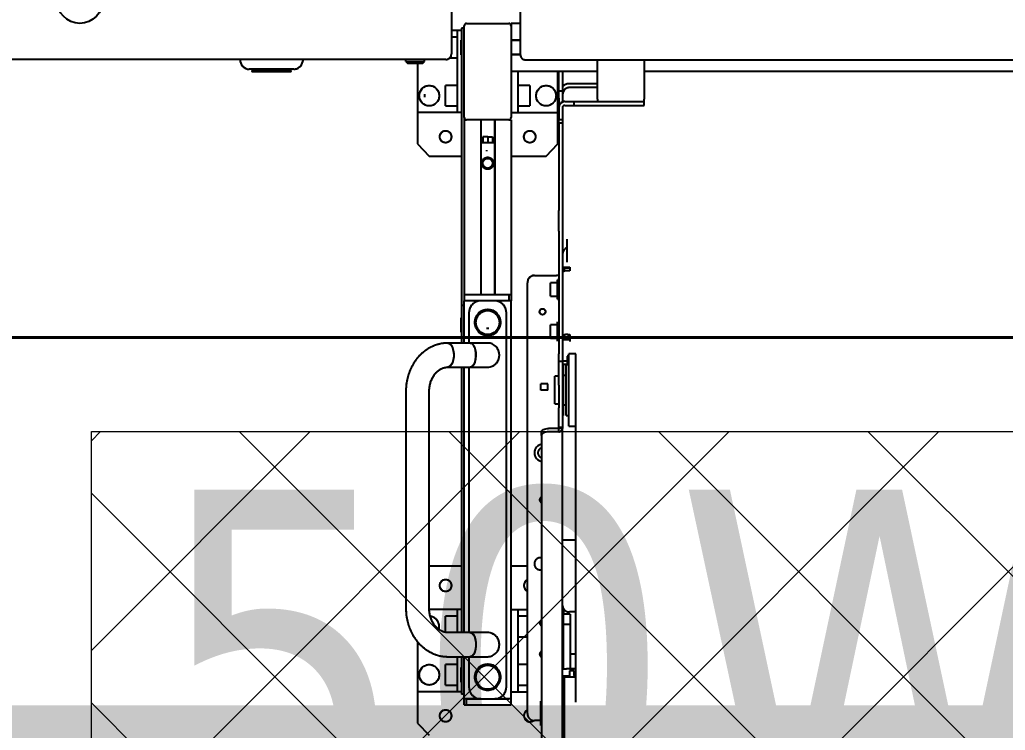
# Model space of a CAD drawing. Header units: centimetres. Extents: x 405564 to 502064, y 46284 to 60634.
# Drawn here: x 454780.68 to 454822.91, y 52985.71 to 53016.14 of the extents above; entities that cross this region are included whole.
import ezdxf
from ezdxf import colors
from ezdxf.entities.mleader import LeaderData, LeaderLine
from ezdxf.math import Vec2, Vec3
from ezdxf.xclip import XClip

# ---------------------------------------------------------------- set-up
doc = ezdxf.new("R2010")
doc.units = ezdxf.units.CM
doc.header["$XCLIPFRAME"] = 0
doc.linetypes.add('SLD-2点鎖線', pattern=[12.7, 6.35, -1.27, 1.27, -1.27, 1.27, -1.27])
doc.linetypes.add('SLD-実線', pattern=[0])
for name, color, linetype in [('---___EB_draft03_cihazlar', 8, 'Continuous'), ('0-KRCN-ASMATAVAN-130426', 8, 'Continuous'), ('AS_DUV', 8, 'Continuous'), ('AS_PYZ_BINA', 8, 'Continuous')]:
    doc.layers.add(name, color=color, linetype=linetype)
for name, color, linetype, lineweight in [('0-KRCN-AYDINLATMA-130426', 8, 'Continuous', 9), ('0-KRCN-MİMARİ-220526', 8, 'Continuous', 9), ('OL_Ic', 8, 'Continuous', 9)]:
    doc.layers.add(name, color=color, linetype=linetype, lineweight=lineweight)
doc.styles.add('Normal_ITL', font='swissi.ttf')
doc.styles.add('TAHOMA', font='tahoma.ttf')

# ---------------------------------------------------------------- blocks, each defined once
blk = doc.blocks.new('50W 60x60 cm  SIVA ALTI LED ARMATÜR')
at = {"layer": '0-KRCN-AYDINLATMA-130426'}
h = blk.add_hatch(dxfattribs=at)
h.set_pattern_fill('ANSI37', color=256, scale=0.2)
h.paths.add_polyline_path([(-2.6, 2.5943), (2.6, 2.5943), (2.6, -2.6057), (-2.6, -2.6057)])
for points in [[(-3, 2.9943), (3, 2.9943), (3, -3.007), (-3, -3.007)], [(-2.6, 2.5943), (2.6, 2.5943), (2.6, -2.6057), (-2.6, -2.6057)]]:
    blk.add_lwpolyline(points, close=True, dxfattribs=at)
at = {"layer": '0-KRCN-AYDINLATMA-130426', "insert": (-2.35, 2.3443), "char_height": 1.5, "attachment_point": 1, "style": 'TAHOMA'}
blk.add_mtext_dynamic_manual_height_columns('{\\fTahoma|b0|i0|c162|p34;50W}', width=1.5, gutter_width=1.25, heights=[0], dxfattribs=at)
blk = doc.blocks.new('G$C27E741DA')
at = {"layer": '0-KRCN-AYDINLATMA-130426', "xscale": 10, "yscale": 10, "zscale": 10}
blk.add_blockref('50W 60x60 cm  SIVA ALTI LED ARMATÜR', (16745.68, 5838.546), dxfattribs=at)
blk = doc.blocks.new('SMD Dizgi Makinesi')
at = {"layer": '---___EB_draft03_cihazlar', "linetype": 'SLD-2点鎖線'}
for p, q in [((275641.924, -39843.071), (275641.924, -39751.137)), ((275642.434, -39770.655), (275642.434, -39837.963)), ((275641.924, -39837.963), (275643.612, -39837.963)), ((275643.715, -39837.963), (275643.612, -39837.963)), ((275643.715, -39840.968), (275643.715, -39837.963)), ((275643.88, -39837.963), (275643.715, -39837.963)), ((275643.88, -39840.968), (275643.88, -39837.963)), ((275643.612, -39839.966), (275641.924, -39839.966)), ((275642.434, -39839.966), (275642.434, -39843.671)), ((275642.95, -39839.966), (275642.95, -39841.168)), ((275643.116, -39839.966), (275643.116, -39841.168)), ((275643.612, -39839.966), (275643.715, -39839.966)), ((275643.88, -39840.968), (275643.715, -39840.968)), ((275643.715, -39841.368), (275643.715, -39840.968)), ((275643.88, -39841.368), (275643.88, -39840.968)), ((275649.837, -39841.268), (275649.616, -39841.268)), ((275650.479, -39841.268), (275649.837, -39841.268)), ((275650.598, -39841.268), (275650.479, -39841.268)), ((275650.808, -39841.468), (275650.808, -39841.148)), ((275650.808, -39841.148), (275650.97, -39841.148)), ((275650.842, -39841.468), (275650.842, -39841.148)), ((275650.97, -39841.148), (275650.97, -39841.234)), ((275653.698, -39841.234), (275653.698, -39841.148)), ((275653.698, -39841.148), (275653.753, -39841.148)), ((275653.698, -39841.234), (275653.733, -39841.234)), ((275653.733, -39841.234), (275653.733, -39841.148)), ((275653.753, -39841.148), (275653.993, -39841.148)), ((275653.8, -39841.383), (275653.8, -39841.148)), ((275653.923, -39841.148), (275653.923, -39841.468)), ((275654.523, -39840.897), (275654.523, -39841.198)), ((275657.623, -39840.897), (275654.523, -39840.897)), ((275657.623, -39841.198), (275654.523, -39841.198)), ((275654.617, -39841.198), (275654.617, -39841.268)), ((275654.617, -39841.268), (275654.988, -39841.268)), ((275654.814, -39841.468), (275654.814, -39841.268)), ((275654.979, -39841.268), (275654.979, -39841.468)), ((275654.988, -39841.198), (275654.988, -39841.308)), ((275657.158, -39841.308), (275657.158, -39841.198)), ((275657.623, -39841.198), (275657.623, -39840.897)), ((275659.546, -39840.897), (275657.623, -39840.897)), ((275660.042, -39840.897), (275659.546, -39840.897)), ((275660.644, -39840.897), (275660.042, -39840.897)), ((275661.079, -39840.897), (275660.644, -39840.897)), ((275667.323, -39840.897), (275661.079, -39840.897)), ((275662.493, -39840.897), (275662.493, -39841.468)), ((275665.575, -39840.897), (275665.575, -39841.168)), ((275665.662, -39841.138), (275667.387, -39841.138)), ((275665.662, -39841.138), (275665.662, -39841.428)), ((275666.096, -39841.468), (275666.096, -39841.138)), ((275667.759, -39840.897), (275667.323, -39840.897)), ((275667.387, -39840.897), (275667.387, -39841.138)), ((275667.387, -39841.138), (275668.007, -39841.138)), ((275668.05, -39840.897), (275667.759, -39840.897)), ((275668.007, -39840.897), (275668.007, -39841.138)), ((275668.007, -39841.138), (275668.007, -39841.288)), ((275668.485, -39840.897), (275668.05, -39840.897)), ((275668.296, -39840.968), (275668.09, -39840.968)), ((275668.09, -39840.968), (275668.09, -39841.168)), ((275668.09, -39841.168), (275668.317, -39841.168)), ((275668.296, -39840.897), (275668.296, -39840.968)), ((275668.296, -39840.968), (275668.369, -39840.968)), ((275668.317, -39841.468), (275668.317, -39841.168)), ((275668.369, -39840.897), (275668.369, -39841.383)), ((275669.331, -39840.897), (275668.485, -39840.897)), ((275669.428, -39840.897), (275669.331, -39840.897)), ((275669.435, -39840.897), (275669.428, -39840.897)), ((275642.434, -39841.468), (275643.26, -39841.468)), ((275643.26, -39841.628), (275642.434, -39841.628)), ((275644.19, -39841.669), (275642.434, -39841.669)), ((275643.26, -39841.468), (275643.57, -39841.468)), ((275643.26, -39841.628), (275643.26, -39841.468)), ((275643.57, -39841.628), (275643.26, -39841.628)), ((275643.57, -39841.468), (275643.736, -39841.468)), ((275643.57, -39841.628), (275643.984, -39841.628)), ((275643.984, -39841.468), (275644.5, -39841.468)), ((275643.984, -39841.628), (275644.5, -39841.628)), ((275645.533, -39841.669), (275644.19, -39841.669)), ((275644.19, -39843.371), (275644.19, -39841.669)), ((275644.5, -39841.468), (275644.639, -39841.468)), ((275644.5, -39841.468), (275644.5, -39841.628)), ((275644.639, -39841.628), (275644.5, -39841.628)), ((275644.639, -39841.468), (275648.378, -39841.468)), ((275644.639, -39841.468), (275644.639, -39841.628)), ((275644.639, -39841.628), (275648.378, -39841.628)), ((275646.05, -39842.169), (275645.533, -39841.669)), ((275648.378, -39841.468), (275649.273, -39841.468)), ((275649.273, -39841.628), (275648.378, -39841.628)), ((275649.273, -39841.468), (275654.523, -39841.468)), ((275649.273, -39841.628), (275654.523, -39841.628)), ((275650.981, -39841.383), (275650.842, -39841.383)), ((275651.165, -39841.628), (275651.165, -39841.729)), ((275651.347, -39841.628), (275651.347, -39841.679)), ((275652.174, -39841.679), (275651.347, -39841.679)), ((275651.477, -39841.679), (275651.477, -39841.979)), ((275652.045, -39841.979), (275652.045, -39841.679)), ((275652.174, -39841.679), (275652.174, -39841.628)), ((275653.974, -39841.679), (275653.147, -39841.679)), ((275653.276, -39841.679), (275653.276, -39841.979)), ((275653.79, -39841.383), (275653.71, -39841.383)), ((275653.8, -39841.383), (275653.79, -39841.383)), ((275653.845, -39841.979), (275653.845, -39841.679)), ((275654.523, -39841.468), (275654.833, -39841.468)), ((275654.833, -39841.628), (275654.523, -39841.628)), ((275654.833, -39841.468), (275655.866, -39841.468)), ((275654.833, -39841.628), (275654.833, -39841.468)), ((275655.866, -39841.628), (275654.833, -39841.628)), ((275657.158, -39841.308), (275654.988, -39841.308)), ((275657.158, -39841.418), (275654.988, -39841.418)), ((275655.448, -39841.308), (275655.448, -39841.418)), ((275655.479, -39841.628), (275655.479, -39841.789)), ((275655.866, -39841.468), (275656.829, -39841.468)), ((275655.866, -39841.628), (275656.829, -39841.628)), ((275656.667, -39841.789), (275656.667, -39841.628)), ((275656.698, -39841.418), (275656.698, -39841.308)), ((275656.829, -39841.468), (275657.678, -39841.468)), ((275657.678, -39841.628), (275656.829, -39841.628)), ((275657.678, -39841.468), (275657.714, -39841.468)), ((275657.678, -39841.468), (275657.678, -39841.628)), ((275657.678, -39841.628), (275657.714, -39841.628)), ((275671.035, -39841.468), (275657.714, -39841.468)), ((275657.714, -39841.468), (275657.714, -39841.628)), ((275657.856, -39841.628), (275657.714, -39841.628)), ((275657.714, -39841.628), (275657.714, -39842.069)), ((275657.856, -39841.628), (275657.856, -39842.069)), ((275665.435, -39841.428), (275665.662, -39841.428)), ((275668.007, -39841.428), (275665.662, -39841.428)), ((275666.027, -39841.468), (275666.027, -39841.428)), ((275668.007, -39841.428), (275668.007, -39841.288)), ((275671.469, -39841.383), (275668.369, -39841.383)), ((275669.66, -39841.383), (275669.66, -39841.468)), ((275670.177, -39841.468), (275670.177, -39841.383)), ((275651.165, -39842.67), (275651.165, -39841.729)), ((275652.045, -39841.979), (275651.477, -39841.979)), ((275653.845, -39841.979), (275653.276, -39841.979)), ((275656.667, -39841.789), (275655.479, -39841.789)), ((275655.81, -39842.089), (275655.81, -39842.39)), ((275656.073, -39842.089), (275655.81, -39842.089)), ((275656.073, -39842.089), (275656.073, -39842.39)), ((275657.717, -39842.128), (275657.714, -39842.069)), ((275657.856, -39842.069), (275657.859, -39842.128)), ((275646.05, -39843.671), (275646.05, -39842.169)), ((275656.073, -39842.39), (275655.81, -39842.39)), ((275657.726, -39842.184), (275657.717, -39842.128)), ((275657.741, -39842.236), (275657.726, -39842.184)), ((275657.76, -39842.282), (275657.741, -39842.236)), ((275657.784, -39842.319), (275657.76, -39842.282)), ((275657.811, -39842.347), (275657.784, -39842.319)), ((275657.841, -39842.364), (275657.811, -39842.347)), ((275657.871, -39842.37), (275657.841, -39842.364)), ((275657.859, -39842.128), (275657.868, -39842.184)), ((275657.868, -39842.184), (275657.883, -39842.236)), ((275658.014, -39842.37), (275657.871, -39842.37)), ((275657.883, -39842.236), (275657.903, -39842.282)), ((275657.903, -39842.282), (275657.926, -39842.319)), ((275657.926, -39842.319), (275657.954, -39842.347)), ((275657.954, -39842.347), (275657.983, -39842.364)), ((275657.983, -39842.364), (275658.014, -39842.37)), ((275658.014, -39842.37), (275671.02, -39842.37)), ((275663.254, -39842.37), (275663.254, -39842.42)), ((275663.771, -39842.42), (275663.771, -39842.37)), ((275669.402, -39842.37), (275669.402, -39842.39)), ((275670.435, -39842.39), (275669.402, -39842.39)), ((275670.229, -39842.39), (275670.229, -39842.67)), ((275670.435, -39842.39), (275670.435, -39842.37)), ((275643.028, -39842.87), (275643.028, -39843.371)), ((275643.028, -39842.87), (275643.635, -39842.87)), ((275643.635, -39842.87), (275643.906, -39842.87)), ((275643.906, -39843.371), (275643.906, -39842.87)), ((275669.919, -39842.97), (275651.475, -39842.97)), ((275663.616, -39842.97), (275663.616, -39843.671)), ((275665.476, -39843.371), (275665.476, -39842.97)), ((275665.76, -39842.97), (275665.76, -39843.371)), ((275666.638, -39843.371), (275666.638, -39842.97)), ((275667.826, -39842.97), (275667.826, -39843.371)), ((275668.705, -39843.371), (275668.705, -39842.97)), ((275668.989, -39843.371), (275668.989, -39842.97)), ((275641.717, -39843.271), (275633.702, -39843.271)), ((275640.367, -39843.271), (275640.367, -39843.671)), ((275641.09, -39843.271), (275641.09, -39843.671)), ((275641.097, -39843.271), (275641.097, -39843.671)), ((275641.704, -39843.271), (275641.704, -39843.671)), ((275641.71, -39843.271), (275641.71, -39843.671)), ((275644.19, -39843.371), (275642.434, -39843.371)), ((275644.19, -39843.671), (275644.19, -39843.371)), ((275665.476, -39843.671), (275665.476, -39843.371)), ((275668.989, -39843.371), (275665.476, -39843.371)), ((275668.989, -39843.671), (275668.989, -39843.371)), ((275640.367, -39843.671), (275640.47, -39843.671)), ((275640.367, -39845.574), (275640.367, -39843.772)), ((275640.47, -39843.671), (275644.397, -39843.671)), ((275644.5, -39843.671), (275651.991, -39843.671)), ((275644.5, -39843.772), (275644.5, -39843.671)), ((275644.5, -39843.772), (275644.5, -39845.574)), ((275651.991, -39843.671), (275651.991, -39843.772)), ((275651.991, -39843.671), (275652.25, -39843.671)), ((275651.991, -39843.772), (275651.991, -39845.574)), ((275651.991, -39843.772), (275652.25, -39843.772)), ((275669.299, -39843.671), (275652.25, -39843.671)), ((275652.25, -39843.671), (275652.25, -39843.772)), ((275652.25, -39843.772), (275652.25, -39844.372)), ((275652.25, -39843.772), (275652.25, -39844.372)), ((275669.299, -39843.671), (275669.299, -39843.772)), ((275669.557, -39843.671), (275669.299, -39843.671)), ((275669.299, -39843.772), (275669.299, -39844.372)), ((275669.299, -39844.372), (275669.299, -39843.772)), ((275669.557, -39843.772), (275669.557, -39843.671)), ((275669.557, -39845.574), (275669.557, -39843.772)), ((275668.782, -39843.872), (275652.766, -39843.872)), ((275644.5, -39844.372), (275651.991, -39844.372)), ((275644.5, -39844.379), (275651.991, -39844.379)), ((275645.223, -39844.468), (275645.482, -39844.468)), ((275645.223, -39844.673), (275645.223, -39844.468)), ((275645.482, -39844.372), (275645.482, -39844.973)), ((275646.149, -39844.722), (275646.149, -39844.624)), ((275646.298, -39844.471), (275646.211, -39844.52)), ((275652.25, -39844.372), (275652.25, -39844.973)), ((275653.433, -39844.62), (275653.433, -39844.724)), ((275669.299, -39844.973), (275669.299, -39844.372)), ((275644.5, -39844.967), (275651.991, -39844.967)), ((275644.5, -39844.973), (275651.991, -39844.973)), ((275645.223, -39844.673), (275645.482, -39844.673)), ((275645.223, -39844.673), (275645.223, -39844.877)), ((275645.223, -39844.877), (275645.482, -39844.877)), ((275645.802, -39844.723), (275645.843, -39844.723)), ((275652.25, -39844.973), (275652.25, -39845.574)), ((275652.25, -39844.973), (275652.25, -39845.574)), ((275654.058, -39844.673), (275654.058, -39845.424)), ((275655.091, -39845.424), (275655.091, -39844.673)), ((275666.457, -39844.673), (275666.457, -39845.424)), ((275667.491, -39845.424), (275667.491, -39844.673)), ((275669.299, -39844.973), (275669.299, -39845.574)), ((275669.299, -39845.574), (275669.299, -39844.973)), ((275652.766, -39845.474), (275654.058, -39845.474)), ((275654.058, -39845.424), (275654.077, -39845.356)), ((275654.059, -39845.407), (275654.058, -39845.424)), ((275654.058, -39845.424), (275654.058, -39846.371)), ((275654.058, -39845.429), (275654.058, -39845.424)), ((275654.088, -39845.34), (275654.059, -39845.407)), ((275654.077, -39845.356), (275654.133, -39845.294)), ((275654.153, -39845.28), (275654.088, -39845.34)), ((275654.133, -39845.294), (275654.222, -39845.241)), ((275654.249, -39845.23), (275654.153, -39845.28)), ((275654.222, -39845.241), (275654.337, -39845.202)), ((275654.369, -39845.194), (275654.249, -39845.23)), ((275654.337, -39845.202), (275654.469, -39845.179)), ((275654.504, -39845.176), (275654.369, -39845.194)), ((275654.469, -39845.179), (275654.61, -39845.174)), ((275654.645, -39845.176), (275654.504, -39845.176)), ((275654.61, -39845.174), (275654.748, -39845.188)), ((275654.78, -39845.194), (275654.645, -39845.176)), ((275654.748, -39845.188), (275654.873, -39845.219)), ((275654.901, -39845.23), (275654.78, -39845.194)), ((275654.873, -39845.219), (275654.975, -39845.266)), ((275654.997, -39845.28), (275654.901, -39845.23)), ((275654.975, -39845.266), (275655.048, -39845.324)), ((275655.061, -39845.34), (275654.997, -39845.28)), ((275655.048, -39845.324), (275655.086, -39845.39)), ((275655.09, -39845.407), (275655.061, -39845.34)), ((275655.086, -39845.39), (275655.091, -39845.429)), ((275655.091, -39845.424), (275655.09, -39845.407)), ((275655.091, -39846.376), (275655.091, -39845.424)), ((275655.091, -39845.474), (275666.457, -39845.474)), ((275666.457, -39845.424), (275666.476, -39845.356)), ((275666.457, -39845.424), (275666.459, -39845.407)), ((275666.457, -39845.424), (275666.457, -39846.376)), ((275666.457, -39845.429), (275666.457, -39845.424)), ((275666.459, -39845.407), (275666.487, -39845.34)), ((275666.476, -39845.356), (275666.532, -39845.294)), ((275666.487, -39845.34), (275666.552, -39845.28)), ((275666.532, -39845.294), (275666.621, -39845.241)), ((275666.552, -39845.28), (275666.648, -39845.23)), ((275666.621, -39845.241), (275666.736, -39845.202)), ((275666.648, -39845.23), (275666.768, -39845.194)), ((275666.736, -39845.202), (275666.869, -39845.179)), ((275666.768, -39845.194), (275666.904, -39845.176)), ((275666.869, -39845.179), (275667.009, -39845.174)), ((275666.904, -39845.176), (275667.044, -39845.176)), ((275667.009, -39845.174), (275667.147, -39845.188)), ((275667.044, -39845.176), (275667.18, -39845.194)), ((275667.147, -39845.188), (275667.272, -39845.219)), ((275667.18, -39845.194), (275667.3, -39845.23)), ((275667.272, -39845.219), (275667.375, -39845.266)), ((275667.3, -39845.23), (275667.396, -39845.28)), ((275667.375, -39845.266), (275667.448, -39845.324)), ((275667.396, -39845.28), (275667.461, -39845.34)), ((275667.448, -39845.324), (275667.486, -39845.39)), ((275667.461, -39845.34), (275667.489, -39845.407)), ((275667.486, -39845.39), (275667.49, -39845.429)), ((275667.489, -39845.407), (275667.49, -39845.424)), ((275667.49, -39846.376), (275667.49, -39845.424)), ((275667.49, -39845.474), (275668.782, -39845.474)), ((275644.397, -39845.674), (275640.47, -39845.674)), ((275640.574, -39845.674), (275640.574, -39845.795)), ((275640.574, -39845.795), (275641.607, -39845.795)), ((275640.677, -39845.795), (275640.677, -39845.975)), ((275641.71, -39845.805), (275641.09, -39845.805)), ((275641.362, -39845.795), (275641.362, -39845.805)), ((275641.439, -39845.805), (275641.439, -39845.795)), ((275641.555, -39845.805), (275641.55, -39845.795)), ((275641.607, -39845.795), (275650.39, -39845.795)), ((275644.19, -39845.795), (275644.19, -39845.975)), ((275644.397, -39845.674), (275644.5, -39845.674)), ((275644.5, -39845.674), (275644.5, -39845.574)), ((275644.5, -39845.674), (275651.035, -39845.674)), ((275646.05, -39847.177), (275646.05, -39845.795)), ((275650.39, -39845.674), (275651.991, -39845.674)), ((275650.39, -39845.795), (275652.456, -39845.795)), ((275651.991, -39845.574), (275651.991, -39845.674)), ((275651.991, -39845.674), (275652.25, -39845.674)), ((275652.25, -39845.574), (275652.25, -39845.674)), ((275654.058, -39845.674), (275652.25, -39845.674)), ((275652.456, -39845.674), (275652.456, -39845.795)), ((275652.456, -39845.795), (275653.49, -39845.795)), ((275652.973, -39845.795), (275652.973, -39845.805)), ((275653.593, -39845.805), (275652.973, -39845.805)), ((275653.49, -39845.795), (275654.058, -39845.795)), ((275653.593, -39845.805), (275653.593, -39845.795)), ((275666.457, -39845.674), (275655.091, -39845.674)), ((275655.091, -39845.795), (275666.457, -39845.795)), ((275663.616, -39845.795), (275663.616, -39847.177)), ((275665.476, -39845.795), (275665.476, -39845.975)), ((275669.299, -39845.674), (275667.49, -39845.674)), ((275667.49, -39845.795), (275668.059, -39845.795)), ((275667.955, -39845.795), (275667.955, -39845.805)), ((275668.575, -39845.805), (275667.955, -39845.805)), ((275668.059, -39845.795), (275669.092, -39845.795)), ((275668.575, -39845.805), (275668.575, -39845.795)), ((275668.989, -39845.795), (275668.989, -39845.975)), ((275669.092, -39845.674), (275669.092, -39845.795)), ((275669.299, -39845.574), (275669.299, -39845.674)), ((275669.557, -39845.574), (275669.299, -39845.574)), ((275669.557, -39845.674), (275669.299, -39845.674)), ((275669.557, -39845.674), (275669.557, -39845.574)), ((275633.651, -39846.225), (275641.669, -39846.225)), ((275640.677, -39845.975), (275640.677, -39846.225)), ((275640.677, -39845.975), (275644.19, -39845.975)), ((275640.961, -39845.975), (275640.961, -39846.225)), ((275641.839, -39846.291), (275641.839, -39845.975)), ((275643.028, -39845.975), (275643.028, -39846.476)), ((275643.906, -39846.476), (275643.906, -39845.975)), ((275644.19, -39845.975), (275644.19, -39847.677)), ((275654.058, -39846.383), (275654.071, -39846.32)), ((275654.059, -39846.359), (275654.088, -39846.293)), ((275654.071, -39846.32), (275654.121, -39846.256)), ((275654.088, -39846.293), (275654.153, -39846.232)), ((275654.121, -39846.256), (275654.205, -39846.201)), ((275654.153, -39846.232), (275654.249, -39846.182)), ((275654.205, -39846.201), (275654.316, -39846.16)), ((275654.249, -39846.182), (275654.369, -39846.147)), ((275654.316, -39846.16), (275654.447, -39846.134)), ((275654.369, -39846.147), (275654.504, -39846.128)), ((275654.447, -39846.134), (275654.586, -39846.126)), ((275654.504, -39846.128), (275654.645, -39846.128)), ((275654.586, -39846.126), (275654.725, -39846.137)), ((275654.645, -39846.128), (275654.78, -39846.147)), ((275654.725, -39846.137), (275654.853, -39846.165)), ((275654.78, -39846.147), (275654.901, -39846.182)), ((275654.853, -39846.165), (275654.96, -39846.21)), ((275654.901, -39846.182), (275654.997, -39846.232)), ((275654.96, -39846.21), (275655.039, -39846.266)), ((275654.997, -39846.232), (275655.061, -39846.293)), ((275655.039, -39846.266), (275655.083, -39846.331)), ((275655.061, -39846.293), (275655.09, -39846.359)), ((275655.083, -39846.331), (275655.091, -39846.374)), ((275665.476, -39845.975), (275666.457, -39845.975)), ((275665.476, -39845.975), (275665.476, -39847.175)), ((275665.76, -39845.975), (275665.76, -39846.476)), ((275667.49, -39845.975), (275668.989, -39845.975)), ((275667.826, -39845.975), (275667.826, -39846.476)), ((275668.705, -39846.476), (275668.705, -39845.975)), ((275668.989, -39845.975), (275668.989, -39847.677)), ((275641.917, -39846.466), (275641.917, -39867.917)), ((275643.906, -39846.476), (275643.028, -39846.476)), ((275654.058, -39846.376), (275654.059, -39846.359)), ((275655.09, -39846.359), (275655.091, -39846.376)), ((275666.45, -39846.476), (275665.76, -39846.476)), ((275668.705, -39846.476), (275667.826, -39846.476)), ((275641.917, -39847.026), (275641.917, -39847.127)), ((275641.917, -39847.127), (275641.917, -39852.584)), ((275641.917, -39847.127), (275641.917, -39847.127)), ((275645.533, -39847.677), (275646.05, -39847.177)), ((275665.424, -39847.177), (275656.124, -39847.177)), ((275670.332, -39847.677), (275670.849, -39847.177)), ((275642, -39847.377), (275641.917, -39847.377)), ((275642, -39848.178), (275642, -39847.377)), ((275642.072, -39847.447), (275642, -39847.377)), ((275642.072, -39848.108), (275642.072, -39847.447)), ((275643.405, -39847.378), (275643.467, -39847.387)), ((275643.467, -39847.387), (275643.529, -39847.378)), ((275642.072, -39847.677), (275644.19, -39847.677)), ((275644.19, -39847.677), (275645.533, -39847.677)), ((275666.849, -39847.677), (275668.989, -39847.677)), ((275668.989, -39847.677), (275670.332, -39847.677)), ((275642, -39848.178), (275641.917, -39848.178)), ((275642, -39848.178), (275642.072, -39848.108)), ((275656.124, -39848.178), (275665.424, -39848.178)), ((275642.33, -39852.985), (275642.33, -39854.888)), ((275642.382, -39853.085), (275642.382, -39854.049)), ((275642.434, -39854.738), (275642.434, -39853.135)), ((275642.382, -39854.049), (275642.382, -39854.788))]:
    blk.add_line(p, q, dxfattribs=at)
at = {"layer": '---___EB_draft03_cihazlar', "linetype": 'SLD-実線'}
for p, q in [((275641.924, -39843.071), (275641.924, -39751.137)), ((275642.434, -39770.655), (275642.434, -39837.963)), ((275641.924, -39837.963), (275643.612, -39837.963)), ((275643.715, -39837.963), (275643.612, -39837.963)), ((275643.715, -39840.968), (275643.715, -39837.963)), ((275643.88, -39837.963), (275643.715, -39837.963)), ((275643.88, -39840.968), (275643.88, -39837.963)), ((275643.612, -39839.966), (275641.924, -39839.966)), ((275642.434, -39839.966), (275642.434, -39843.671)), ((275642.95, -39839.966), (275642.95, -39841.168)), ((275643.116, -39839.966), (275643.116, -39841.168)), ((275643.612, -39839.966), (275643.715, -39839.966)), ((275643.88, -39840.968), (275643.715, -39840.968)), ((275643.715, -39841.368), (275643.715, -39840.968)), ((275643.88, -39841.368), (275643.88, -39840.968)), ((275649.837, -39841.268), (275649.616, -39841.268)), ((275650.479, -39841.268), (275649.837, -39841.268)), ((275650.598, -39841.268), (275650.479, -39841.268)), ((275650.808, -39841.468), (275650.808, -39841.148)), ((275650.808, -39841.148), (275650.97, -39841.148)), ((275650.842, -39841.468), (275650.842, -39841.148)), ((275650.97, -39841.148), (275650.97, -39841.234)), ((275653.698, -39841.234), (275653.698, -39841.148)), ((275653.698, -39841.148), (275653.753, -39841.148)), ((275653.698, -39841.234), (275653.733, -39841.234)), ((275653.733, -39841.234), (275653.733, -39841.148)), ((275653.753, -39841.148), (275653.993, -39841.148)), ((275653.8, -39841.383), (275653.8, -39841.148)), ((275653.923, -39841.148), (275653.923, -39841.468)), ((275654.523, -39840.897), (275654.523, -39841.198)), ((275657.623, -39840.897), (275654.523, -39840.897)), ((275657.623, -39841.198), (275654.523, -39841.198)), ((275654.617, -39841.198), (275654.617, -39841.268)), ((275654.617, -39841.268), (275654.988, -39841.268)), ((275654.814, -39841.468), (275654.814, -39841.268)), ((275654.979, -39841.268), (275654.979, -39841.468)), ((275654.988, -39841.198), (275654.988, -39841.308)), ((275657.158, -39841.308), (275657.158, -39841.198)), ((275659.546, -39840.897), (275657.623, -39840.897)), ((275657.623, -39841.198), (275657.623, -39840.897)), ((275660.042, -39840.897), (275659.546, -39840.897)), ((275660.644, -39840.897), (275660.042, -39840.897)), ((275661.079, -39840.897), (275660.644, -39840.897)), ((275667.323, -39840.897), (275661.079, -39840.897)), ((275662.493, -39840.897), (275662.493, -39841.468)), ((275665.575, -39840.897), (275665.575, -39841.168)), ((275665.662, -39841.138), (275667.387, -39841.138)), ((275665.662, -39841.138), (275665.662, -39841.428)), ((275666.096, -39841.468), (275666.096, -39841.138)), ((275667.759, -39840.897), (275667.323, -39840.897)), ((275667.387, -39840.897), (275667.387, -39841.138)), ((275667.387, -39841.138), (275668.007, -39841.138)), ((275668.05, -39840.897), (275667.759, -39840.897)), ((275668.007, -39840.897), (275668.007, -39841.138)), ((275668.007, -39841.138), (275668.007, -39841.288)), ((275668.485, -39840.897), (275668.05, -39840.897)), ((275668.296, -39840.968), (275668.09, -39840.968)), ((275668.09, -39840.968), (275668.09, -39841.168)), ((275668.09, -39841.168), (275668.317, -39841.168)), ((275668.296, -39840.897), (275668.296, -39840.968)), ((275668.296, -39840.968), (275668.369, -39840.968)), ((275668.317, -39841.468), (275668.317, -39841.168)), ((275668.369, -39840.897), (275668.369, -39841.383)), ((275669.331, -39840.897), (275668.485, -39840.897)), ((275669.428, -39840.897), (275669.331, -39840.897)), ((275669.435, -39840.897), (275669.428, -39840.897)), ((275642.434, -39841.468), (275643.26, -39841.468)), ((275643.26, -39841.628), (275642.434, -39841.628)), ((275644.19, -39841.669), (275642.434, -39841.669)), ((275643.26, -39841.468), (275643.57, -39841.468)), ((275643.26, -39841.628), (275643.26, -39841.468)), ((275643.57, -39841.628), (275643.26, -39841.628)), ((275643.57, -39841.468), (275643.736, -39841.468)), ((275643.57, -39841.628), (275643.984, -39841.628)), ((275643.984, -39841.468), (275644.5, -39841.468)), ((275643.984, -39841.628), (275644.5, -39841.628)), ((275644.19, -39843.371), (275644.19, -39841.669)), ((275645.533, -39841.669), (275644.19, -39841.669)), ((275644.5, -39841.468), (275644.639, -39841.468)), ((275644.5, -39841.468), (275644.5, -39841.628)), ((275644.639, -39841.628), (275644.5, -39841.628)), ((275644.639, -39841.468), (275648.378, -39841.468)), ((275644.639, -39841.468), (275644.639, -39841.628)), ((275644.639, -39841.628), (275648.378, -39841.628)), ((275646.05, -39842.169), (275645.533, -39841.669)), ((275648.378, -39841.468), (275649.273, -39841.468)), ((275649.273, -39841.628), (275648.378, -39841.628)), ((275649.273, -39841.468), (275654.523, -39841.468)), ((275649.273, -39841.628), (275654.523, -39841.628)), ((275650.981, -39841.383), (275650.842, -39841.383)), ((275651.165, -39841.628), (275651.165, -39841.729)), ((275651.347, -39841.628), (275651.347, -39841.679)), ((275652.174, -39841.679), (275651.347, -39841.679)), ((275651.477, -39841.679), (275651.477, -39841.979)), ((275652.045, -39841.979), (275652.045, -39841.679)), ((275652.174, -39841.679), (275652.174, -39841.628)), ((275653.974, -39841.679), (275653.147, -39841.679)), ((275653.276, -39841.679), (275653.276, -39841.979)), ((275653.79, -39841.383), (275653.71, -39841.383)), ((275653.8, -39841.383), (275653.79, -39841.383)), ((275653.845, -39841.979), (275653.845, -39841.679)), ((275654.523, -39841.468), (275654.833, -39841.468)), ((275654.833, -39841.628), (275654.523, -39841.628)), ((275654.833, -39841.468), (275655.866, -39841.468)), ((275654.833, -39841.628), (275654.833, -39841.468)), ((275655.866, -39841.628), (275654.833, -39841.628)), ((275657.158, -39841.308), (275654.988, -39841.308)), ((275657.158, -39841.418), (275654.988, -39841.418)), ((275655.448, -39841.308), (275655.448, -39841.418)), ((275655.479, -39841.628), (275655.479, -39841.789)), ((275655.866, -39841.468), (275656.829, -39841.468)), ((275655.866, -39841.628), (275656.829, -39841.628)), ((275656.667, -39841.789), (275656.667, -39841.628)), ((275656.698, -39841.418), (275656.698, -39841.308)), ((275656.829, -39841.468), (275657.678, -39841.468)), ((275657.678, -39841.628), (275656.829, -39841.628)), ((275657.678, -39841.468), (275657.714, -39841.468)), ((275657.678, -39841.468), (275657.678, -39841.628)), ((275657.678, -39841.628), (275657.714, -39841.628)), ((275671.035, -39841.468), (275657.714, -39841.468)), ((275657.714, -39841.468), (275657.714, -39841.628)), ((275657.856, -39841.628), (275657.714, -39841.628)), ((275657.714, -39841.628), (275657.714, -39842.069)), ((275657.856, -39841.628), (275657.856, -39842.069)), ((275665.435, -39841.428), (275665.662, -39841.428)), ((275668.007, -39841.428), (275665.662, -39841.428)), ((275666.027, -39841.468), (275666.027, -39841.428)), ((275668.007, -39841.428), (275668.007, -39841.288)), ((275671.469, -39841.383), (275668.369, -39841.383)), ((275669.66, -39841.383), (275669.66, -39841.468)), ((275670.177, -39841.468), (275670.177, -39841.383)), ((275651.165, -39842.67), (275651.165, -39841.729)), ((275652.045, -39841.979), (275651.477, -39841.979)), ((275653.845, -39841.979), (275653.276, -39841.979)), ((275656.667, -39841.789), (275655.479, -39841.789)), ((275655.81, -39842.089), (275655.81, -39842.39)), ((275656.073, -39842.089), (275655.81, -39842.089)), ((275656.073, -39842.089), (275656.073, -39842.39)), ((275657.717, -39842.128), (275657.714, -39842.069)), ((275657.856, -39842.069), (275657.859, -39842.128)), ((275646.05, -39843.671), (275646.05, -39842.169)), ((275656.073, -39842.39), (275655.81, -39842.39)), ((275657.726, -39842.184), (275657.717, -39842.128)), ((275657.741, -39842.236), (275657.726, -39842.184)), ((275657.76, -39842.282), (275657.741, -39842.236)), ((275657.784, -39842.319), (275657.76, -39842.282)), ((275657.811, -39842.347), (275657.784, -39842.319)), ((275657.841, -39842.364), (275657.811, -39842.347)), ((275657.871, -39842.37), (275657.841, -39842.364)), ((275657.859, -39842.128), (275657.868, -39842.184)), ((275657.868, -39842.184), (275657.883, -39842.236)), ((275658.014, -39842.37), (275657.871, -39842.37)), ((275657.883, -39842.236), (275657.903, -39842.282)), ((275657.903, -39842.282), (275657.926, -39842.319)), ((275657.926, -39842.319), (275657.954, -39842.347)), ((275657.954, -39842.347), (275657.983, -39842.364)), ((275657.983, -39842.364), (275658.014, -39842.37)), ((275658.014, -39842.37), (275671.02, -39842.37)), ((275663.254, -39842.37), (275663.254, -39842.42)), ((275663.771, -39842.42), (275663.771, -39842.37)), ((275669.402, -39842.37), (275669.402, -39842.39)), ((275670.435, -39842.39), (275669.402, -39842.39)), ((275670.229, -39842.39), (275670.229, -39842.67)), ((275670.435, -39842.39), (275670.435, -39842.37)), ((275643.028, -39842.87), (275643.028, -39843.371)), ((275643.028, -39842.87), (275643.635, -39842.87)), ((275643.635, -39842.87), (275643.906, -39842.87)), ((275643.906, -39843.371), (275643.906, -39842.87)), ((275669.919, -39842.97), (275651.475, -39842.97)), ((275663.616, -39842.97), (275663.616, -39843.671)), ((275665.476, -39843.371), (275665.476, -39842.97)), ((275665.76, -39842.97), (275665.76, -39843.371)), ((275666.638, -39843.371), (275666.638, -39842.97)), ((275667.826, -39842.97), (275667.826, -39843.371)), ((275668.705, -39843.371), (275668.705, -39842.97)), ((275668.989, -39843.371), (275668.989, -39842.97)), ((275641.717, -39843.271), (275633.702, -39843.271)), ((275640.367, -39843.271), (275640.367, -39843.671)), ((275641.09, -39843.271), (275641.09, -39843.671)), ((275641.097, -39843.271), (275641.097, -39843.671)), ((275641.704, -39843.271), (275641.704, -39843.671)), ((275641.71, -39843.271), (275641.71, -39843.671)), ((275644.19, -39843.371), (275642.434, -39843.371)), ((275644.19, -39843.671), (275644.19, -39843.371)), ((275665.476, -39843.671), (275665.476, -39843.371)), ((275668.989, -39843.371), (275665.476, -39843.371)), ((275668.989, -39843.671), (275668.989, -39843.371)), ((275640.367, -39843.671), (275640.47, -39843.671)), ((275640.367, -39845.574), (275640.367, -39843.772)), ((275640.47, -39843.671), (275644.397, -39843.671)), ((275644.5, -39843.671), (275651.991, -39843.671)), ((275644.5, -39843.772), (275644.5, -39843.671)), ((275644.5, -39843.772), (275644.5, -39845.574)), ((275651.991, -39843.671), (275651.991, -39843.772)), ((275651.991, -39843.671), (275652.25, -39843.671)), ((275651.991, -39843.772), (275651.991, -39845.574)), ((275651.991, -39843.772), (275652.25, -39843.772)), ((275669.299, -39843.671), (275652.25, -39843.671)), ((275652.25, -39843.671), (275652.25, -39843.772)), ((275652.25, -39843.772), (275652.25, -39844.372)), ((275652.25, -39843.772), (275652.25, -39844.372)), ((275669.299, -39843.671), (275669.299, -39843.772)), ((275669.557, -39843.671), (275669.299, -39843.671)), ((275669.299, -39843.772), (275669.299, -39844.372)), ((275669.299, -39844.372), (275669.299, -39843.772)), ((275669.557, -39843.772), (275669.557, -39843.671)), ((275669.557, -39845.574), (275669.557, -39843.772)), ((275668.782, -39843.872), (275652.766, -39843.872)), ((275644.5, -39844.372), (275651.991, -39844.372)), ((275644.5, -39844.379), (275651.991, -39844.379)), ((275645.223, -39844.468), (275645.482, -39844.468)), ((275645.223, -39844.673), (275645.223, -39844.468)), ((275645.482, -39844.372), (275645.482, -39844.973)), ((275646.149, -39844.722), (275646.149, -39844.624)), ((275646.298, -39844.471), (275646.211, -39844.52)), ((275652.25, -39844.372), (275652.25, -39844.973)), ((275653.433, -39844.62), (275653.433, -39844.724)), ((275669.299, -39844.973), (275669.299, -39844.372)), ((275644.5, -39844.967), (275651.991, -39844.967)), ((275644.5, -39844.973), (275651.991, -39844.973)), ((275645.223, -39844.673), (275645.482, -39844.673)), ((275645.223, -39844.673), (275645.223, -39844.877)), ((275645.223, -39844.877), (275645.482, -39844.877)), ((275645.802, -39844.723), (275645.843, -39844.723)), ((275652.25, -39844.973), (275652.25, -39845.574)), ((275652.25, -39844.973), (275652.25, -39845.574)), ((275654.058, -39844.673), (275654.058, -39845.424)), ((275655.091, -39845.424), (275655.091, -39844.673)), ((275666.457, -39844.673), (275666.457, -39845.424)), ((275667.491, -39845.424), (275667.491, -39844.673)), ((275669.299, -39845.574), (275669.299, -39844.973)), ((275669.299, -39844.973), (275669.299, -39845.574)), ((275652.766, -39845.474), (275654.058, -39845.474)), ((275654.058, -39845.424), (275654.077, -39845.356)), ((275654.059, -39845.407), (275654.058, -39845.424)), ((275654.058, -39845.424), (275654.058, -39846.371)), ((275654.058, -39845.429), (275654.058, -39845.424)), ((275654.088, -39845.34), (275654.059, -39845.407)), ((275654.077, -39845.356), (275654.133, -39845.294)), ((275654.153, -39845.28), (275654.088, -39845.34)), ((275654.133, -39845.294), (275654.222, -39845.241)), ((275654.249, -39845.23), (275654.153, -39845.28)), ((275654.222, -39845.241), (275654.337, -39845.202)), ((275654.369, -39845.194), (275654.249, -39845.23)), ((275654.337, -39845.202), (275654.469, -39845.179)), ((275654.504, -39845.176), (275654.369, -39845.194)), ((275654.469, -39845.179), (275654.61, -39845.174)), ((275654.645, -39845.176), (275654.504, -39845.176)), ((275654.61, -39845.174), (275654.748, -39845.188)), ((275654.78, -39845.194), (275654.645, -39845.176)), ((275654.748, -39845.188), (275654.873, -39845.219)), ((275654.901, -39845.23), (275654.78, -39845.194)), ((275654.873, -39845.219), (275654.975, -39845.266)), ((275654.997, -39845.28), (275654.901, -39845.23)), ((275654.975, -39845.266), (275655.048, -39845.324)), ((275655.061, -39845.34), (275654.997, -39845.28)), ((275655.048, -39845.324), (275655.086, -39845.39)), ((275655.09, -39845.407), (275655.061, -39845.34)), ((275655.086, -39845.39), (275655.091, -39845.429)), ((275655.091, -39845.424), (275655.09, -39845.407)), ((275655.091, -39846.376), (275655.091, -39845.424)), ((275655.091, -39845.474), (275666.457, -39845.474)), ((275666.457, -39845.424), (275666.476, -39845.356)), ((275666.457, -39845.424), (275666.459, -39845.407)), ((275666.457, -39845.429), (275666.457, -39845.424)), ((275666.457, -39845.424), (275666.457, -39846.376)), ((275666.459, -39845.407), (275666.487, -39845.34)), ((275666.476, -39845.356), (275666.532, -39845.294)), ((275666.487, -39845.34), (275666.552, -39845.28)), ((275666.532, -39845.294), (275666.621, -39845.241)), ((275666.552, -39845.28), (275666.648, -39845.23)), ((275666.621, -39845.241), (275666.736, -39845.202)), ((275666.648, -39845.23), (275666.768, -39845.194)), ((275666.736, -39845.202), (275666.869, -39845.179)), ((275666.768, -39845.194), (275666.904, -39845.176)), ((275666.869, -39845.179), (275667.009, -39845.174)), ((275666.904, -39845.176), (275667.044, -39845.176)), ((275667.009, -39845.174), (275667.147, -39845.188)), ((275667.044, -39845.176), (275667.18, -39845.194)), ((275667.147, -39845.188), (275667.272, -39845.219)), ((275667.18, -39845.194), (275667.3, -39845.23)), ((275667.272, -39845.219), (275667.375, -39845.266)), ((275667.3, -39845.23), (275667.396, -39845.28)), ((275667.375, -39845.266), (275667.448, -39845.324)), ((275667.396, -39845.28), (275667.461, -39845.34)), ((275667.448, -39845.324), (275667.486, -39845.39)), ((275667.461, -39845.34), (275667.489, -39845.407)), ((275667.486, -39845.39), (275667.49, -39845.429)), ((275667.489, -39845.407), (275667.49, -39845.424)), ((275667.49, -39846.376), (275667.49, -39845.424)), ((275667.49, -39845.474), (275668.782, -39845.474)), ((275644.397, -39845.674), (275640.47, -39845.674)), ((275640.574, -39845.674), (275640.574, -39845.795)), ((275640.574, -39845.795), (275641.607, -39845.795)), ((275640.677, -39845.795), (275640.677, -39845.975)), ((275641.71, -39845.805), (275641.09, -39845.805)), ((275641.362, -39845.795), (275641.362, -39845.805)), ((275641.439, -39845.805), (275641.439, -39845.795)), ((275641.555, -39845.805), (275641.55, -39845.795)), ((275641.607, -39845.795), (275650.39, -39845.795)), ((275644.19, -39845.795), (275644.19, -39845.975)), ((275644.397, -39845.674), (275644.5, -39845.674)), ((275644.5, -39845.674), (275644.5, -39845.574)), ((275644.5, -39845.674), (275651.035, -39845.674)), ((275646.05, -39847.177), (275646.05, -39845.795)), ((275650.39, -39845.674), (275651.991, -39845.674)), ((275650.39, -39845.795), (275652.456, -39845.795)), ((275651.991, -39845.574), (275651.991, -39845.674)), ((275651.991, -39845.674), (275652.25, -39845.674)), ((275652.25, -39845.574), (275652.25, -39845.674)), ((275654.058, -39845.674), (275652.25, -39845.674)), ((275652.456, -39845.674), (275652.456, -39845.795)), ((275652.456, -39845.795), (275653.49, -39845.795)), ((275652.973, -39845.795), (275652.973, -39845.805)), ((275653.593, -39845.805), (275652.973, -39845.805)), ((275653.49, -39845.795), (275654.058, -39845.795)), ((275653.593, -39845.805), (275653.593, -39845.795)), ((275666.457, -39845.674), (275655.091, -39845.674)), ((275655.091, -39845.795), (275666.457, -39845.795)), ((275663.616, -39845.795), (275663.616, -39847.177)), ((275665.476, -39845.795), (275665.476, -39845.975)), ((275669.299, -39845.674), (275667.49, -39845.674)), ((275667.49, -39845.795), (275668.059, -39845.795)), ((275667.955, -39845.795), (275667.955, -39845.805)), ((275668.575, -39845.805), (275667.955, -39845.805)), ((275668.059, -39845.795), (275669.092, -39845.795)), ((275668.575, -39845.805), (275668.575, -39845.795)), ((275668.989, -39845.795), (275668.989, -39845.975)), ((275669.092, -39845.674), (275669.092, -39845.795)), ((275669.557, -39845.574), (275669.299, -39845.574)), ((275669.299, -39845.574), (275669.299, -39845.674)), ((275669.557, -39845.674), (275669.299, -39845.674)), ((275669.557, -39845.674), (275669.557, -39845.574)), ((275633.651, -39846.225), (275641.669, -39846.225)), ((275640.677, -39845.975), (275640.677, -39846.225)), ((275640.677, -39845.975), (275644.19, -39845.975)), ((275640.961, -39845.975), (275640.961, -39846.225)), ((275641.839, -39846.291), (275641.839, -39845.975)), ((275643.028, -39845.975), (275643.028, -39846.476)), ((275643.906, -39846.476), (275643.906, -39845.975)), ((275644.19, -39845.975), (275644.19, -39847.677)), ((275654.058, -39846.383), (275654.071, -39846.32)), ((275654.059, -39846.359), (275654.088, -39846.293)), ((275654.071, -39846.32), (275654.121, -39846.256)), ((275654.088, -39846.293), (275654.153, -39846.232)), ((275654.121, -39846.256), (275654.205, -39846.201)), ((275654.153, -39846.232), (275654.249, -39846.182)), ((275654.205, -39846.201), (275654.316, -39846.16)), ((275654.249, -39846.182), (275654.369, -39846.147)), ((275654.316, -39846.16), (275654.447, -39846.134)), ((275654.369, -39846.147), (275654.504, -39846.128)), ((275654.447, -39846.134), (275654.586, -39846.126)), ((275654.504, -39846.128), (275654.645, -39846.128)), ((275654.586, -39846.126), (275654.725, -39846.137)), ((275654.645, -39846.128), (275654.78, -39846.147)), ((275654.725, -39846.137), (275654.853, -39846.165)), ((275654.78, -39846.147), (275654.901, -39846.182)), ((275654.853, -39846.165), (275654.96, -39846.21)), ((275654.901, -39846.182), (275654.997, -39846.232)), ((275654.96, -39846.21), (275655.039, -39846.266)), ((275654.997, -39846.232), (275655.061, -39846.293)), ((275655.039, -39846.266), (275655.083, -39846.331)), ((275655.061, -39846.293), (275655.09, -39846.359)), ((275655.083, -39846.331), (275655.091, -39846.374)), ((275665.476, -39845.975), (275666.457, -39845.975)), ((275665.476, -39845.975), (275665.476, -39847.175)), ((275665.76, -39845.975), (275665.76, -39846.476)), ((275667.49, -39845.975), (275668.989, -39845.975)), ((275667.826, -39845.975), (275667.826, -39846.476)), ((275668.705, -39846.476), (275668.705, -39845.975)), ((275668.989, -39845.975), (275668.989, -39847.677)), ((275641.917, -39846.466), (275641.917, -39867.917)), ((275643.906, -39846.476), (275643.028, -39846.476)), ((275654.058, -39846.376), (275654.059, -39846.359)), ((275655.09, -39846.359), (275655.091, -39846.376)), ((275666.45, -39846.476), (275665.76, -39846.476)), ((275668.705, -39846.476), (275667.826, -39846.476)), ((275641.917, -39847.026), (275641.917, -39847.127)), ((275641.917, -39847.127), (275641.917, -39852.584)), ((275641.917, -39847.127), (275641.917, -39847.127)), ((275645.533, -39847.677), (275646.05, -39847.177)), ((275665.424, -39847.177), (275656.124, -39847.177)), ((275670.332, -39847.677), (275670.849, -39847.177)), ((275642, -39847.377), (275641.917, -39847.377)), ((275642, -39848.178), (275642, -39847.377)), ((275642.072, -39847.447), (275642, -39847.377)), ((275642.072, -39848.108), (275642.072, -39847.447)), ((275643.405, -39847.378), (275643.467, -39847.387)), ((275643.467, -39847.387), (275643.529, -39847.378)), ((275642.072, -39847.677), (275644.19, -39847.677)), ((275644.19, -39847.677), (275645.533, -39847.677)), ((275666.849, -39847.677), (275668.989, -39847.677)), ((275668.989, -39847.677), (275670.332, -39847.677)), ((275642, -39848.178), (275641.917, -39848.178)), ((275642, -39848.178), (275642.072, -39848.108)), ((275656.124, -39848.178), (275665.424, -39848.178)), ((275642.33, -39852.985), (275642.33, -39854.888)), ((275642.382, -39853.085), (275642.382, -39854.049)), ((275642.434, -39854.738), (275642.434, -39853.135)), ((275642.382, -39854.049), (275642.382, -39854.788))]:
    blk.add_line(p, q, dxfattribs=at)
at = {"layer": '---___EB_draft03_cihazlar', "color": 1, "const_width": 5}
blk.add_lwpolyline([(275672.077, -39868.157), (275672.077, -39731.157)], dxfattribs=at)
at = {"layer": '---___EB_draft03_cihazlar', "linetype": 'SLD-2点鎖線'}
for centre, major_axis, start_param, end_param in [((275643.426, -39841.168), (-0.475, 0), 0, 0.710449), ((275643.426, -39841.168), (-0.31, 0), 0, 1.570796), ((275650.264, -39841.174), (-0.304, 0), 0.325128, 1.564593), ((275651.298, -39841.29), (-0.333, 0), 6.108894, 6.867461), ((275654.026, -39841.29), (-0.333, 0), 6.108894, 6.867461), ((275665.28, -39841.182), (-0.296, 0), 1.626895, 3.191997), ((275643.984, -39841.368), (-0.269, 0), 0, 1.570796), ((275643.984, -39841.368), (-0.103, 0), 0, 1.570796), ((275657.702, -39841.618), (-0.155, 0), 3.072913, 4.632594), ((275643.467, -39842.169), (-0.439, 0), 4.712389, 10.995574), ((275652.715, -39842.32), (-0.129, 0), 4.712389, 10.995574), ((275658.759, -39842.32), (-0.362, 0), 0.143348, 2.998245), ((275658.759, -39842.32), (-0.207, 0), 0.25268, 2.888912), ((275660.774, -39842.32), (-0.129, 0), 0.411517, 2.730076), ((275663.512, -39842.42), (-0.258, 0), 0, 3.141593), ((275666.044, -39842.32), (-0.129, 0), 0.411517, 1.570796), ((275666.044, -39842.32), (-0.129, 0), 1.570796, 2.730076), ((275667.387, -39842.32), (-0.129, 0), 0.411517, 1.570796), ((275667.387, -39842.32), (-0.129, 0), 1.570796, 2.730076), ((275645.223, -39842.87), (-0.258, 0), 4.712389, 10.995574), ((275651.475, -39842.67), (-0.31, 0), 0, 1.570796), ((275664.442, -39842.87), (-0.258, 0), 0.411517, 2.730076), ((275670.022, -39842.87), (-0.258, 0), 0.411517, 3.80787), ((275669.919, -39842.67), (-0.31, 0), 1.570796, 3.141593), ((275641.717, -39843.071), (-0.207, 0), 1.570796, 3.141593), ((275640.47, -39843.772), (-0.103, 0), 4.712389, 6.283185), ((275644.397, -39843.772), (-0.103, 0), 3.141593, 4.712389), ((275652.766, -39844.372), (-0.517, 0), 4.712389, 6.283185), ((275653.18, -39844.673), (-0.568, 0), 4.712389, 10.995574), ((275653.18, -39844.673), (-0.517, 0), 4.712389, 10.995574), ((275654.575, -39844.673), (-0.517, 0), 3.141593, 6.283185), ((275666.974, -39844.673), (-0.517, 0), 3.141593, 6.283185), ((275668.369, -39844.673), (-0.568, 0), 4.712389, 10.995574), ((275668.369, -39844.673), (-0.517, 0), 4.712389, 10.995574), ((275668.782, -39844.372), (-0.517, 0), 3.141593, 4.712389), ((275646.36, -39844.673), (-0.258, 0), 4.712389, 10.995574), ((275646.36, -39844.673), (-0.217, 0), 4.712389, 10.995574), ((275652.766, -39844.973), (-0.517, 0), 0, 1.570796), ((275668.782, -39844.973), (-0.517, 0), 1.570796, 3.141593), ((275640.47, -39845.574), (-0.103, 0), 0, 1.570796), ((275644.397, -39845.574), (-0.103, 0), 1.570796, 3.141593), ((275641.669, -39846.466), (-0.248, 0), 3.141593, 4.712389), ((275645.223, -39846.476), (-0.258, 0), 4.712389, 10.995574), ((275664.442, -39846.476), (-0.258, 0), 4.712389, 10.995574), ((275670.022, -39846.476), (-0.258, 0), 4.712389, 10.995574), ((275643.467, -39847.177), (-0.439, 0), 4.712389, 10.995574), ((275666.199, -39847.177), (-0.439, 0), 4.44202, 6.161352), ((275668.265, -39847.177), (-0.439, 0), 4.712389, 10.995574), ((275641.917, -39852.985), (-0.413, 0), 3.141593, 4.712389), ((275642.382, -39853.135), (-0.0517, 0), 3.141593, 4.712389), ((275642.382, -39854.738), (-0.0517, 0), 1.570796, 3.141593), ((275641.917, -39854.888), (-0.413, 0), 1.570796, 3.141593)]:
    blk.add_ellipse(centre, major_axis=major_axis, ratio=0.969208, start_param=start_param, end_param=end_param, dxfattribs=at)
at = {"layer": '---___EB_draft03_cihazlar', "linetype": 'SLD-実線'}
for centre, major_axis, start_param, end_param in [((275643.426, -39841.168), (-0.475, 0), 0, 0.710449), ((275643.426, -39841.168), (-0.31, 0), 0, 1.570796), ((275650.264, -39841.174), (-0.304, 0), 0.325128, 1.564593), ((275651.298, -39841.29), (-0.333, 0), 6.108894, 6.867461), ((275654.026, -39841.29), (-0.333, 0), 6.108894, 6.867461), ((275665.28, -39841.182), (-0.296, 0), 1.626895, 3.191997), ((275643.984, -39841.368), (-0.269, 0), 0, 1.570796), ((275643.984, -39841.368), (-0.103, 0), 0, 1.570796), ((275657.702, -39841.618), (-0.155, 0), 3.072913, 4.632594), ((275643.467, -39842.169), (-0.439, 0), 4.712389, 10.995574), ((275652.715, -39842.32), (-0.129, 0), 4.712389, 10.995574), ((275658.759, -39842.32), (-0.362, 0), 0.143348, 2.998245), ((275658.759, -39842.32), (-0.207, 0), 0.25268, 2.888912), ((275660.774, -39842.32), (-0.129, 0), 0.411517, 2.730076), ((275663.512, -39842.42), (-0.258, 0), 0, 3.141593), ((275666.044, -39842.32), (-0.129, 0), 0.411517, 1.570796), ((275666.044, -39842.32), (-0.129, 0), 1.570796, 2.730076), ((275667.387, -39842.32), (-0.129, 0), 0.411517, 1.570796), ((275667.387, -39842.32), (-0.129, 0), 1.570796, 2.730076), ((275645.223, -39842.87), (-0.258, 0), 4.712389, 10.995574), ((275651.475, -39842.67), (-0.31, 0), 0, 1.570796), ((275664.442, -39842.87), (-0.258, 0), 0.411517, 2.730076), ((275670.022, -39842.87), (-0.258, 0), 0.411517, 3.80787), ((275669.919, -39842.67), (-0.31, 0), 1.570796, 3.141593), ((275641.717, -39843.071), (-0.207, 0), 1.570796, 3.141593), ((275640.47, -39843.772), (-0.103, 0), 4.712389, 6.283185), ((275644.397, -39843.772), (-0.103, 0), 3.141593, 4.712389), ((275652.766, -39844.372), (-0.517, 0), 4.712389, 6.283185), ((275653.18, -39844.673), (-0.568, 0), 4.712389, 10.995574), ((275653.18, -39844.673), (-0.517, 0), 4.712389, 10.995574), ((275654.575, -39844.673), (-0.517, 0), 3.141593, 6.283185), ((275666.974, -39844.673), (-0.517, 0), 3.141593, 6.283185), ((275668.369, -39844.673), (-0.568, 0), 4.712389, 10.995574), ((275668.369, -39844.673), (-0.517, 0), 4.712389, 10.995574), ((275668.782, -39844.372), (-0.517, 0), 3.141593, 4.712389), ((275646.36, -39844.673), (-0.258, 0), 4.712389, 10.995574), ((275646.36, -39844.673), (-0.217, 0), 4.712389, 10.995574), ((275652.766, -39844.973), (-0.517, 0), 0, 1.570796), ((275668.782, -39844.973), (-0.517, 0), 1.570796, 3.141593), ((275640.47, -39845.574), (-0.103, 0), 0, 1.570796), ((275644.397, -39845.574), (-0.103, 0), 1.570796, 3.141593), ((275641.669, -39846.466), (-0.248, 0), 3.141593, 4.712389), ((275645.223, -39846.476), (-0.258, 0), 4.712389, 10.995574), ((275664.442, -39846.476), (-0.258, 0), 4.712389, 10.995574), ((275670.022, -39846.476), (-0.258, 0), 4.712389, 10.995574), ((275643.467, -39847.177), (-0.439, 0), 4.712389, 10.995574), ((275666.199, -39847.177), (-0.439, 0), 4.44202, 6.161352), ((275668.265, -39847.177), (-0.439, 0), 4.712389, 10.995574), ((275641.917, -39852.985), (-0.413, 0), 3.141593, 4.712389), ((275642.382, -39853.135), (-0.0517, 0), 3.141593, 4.712389), ((275642.382, -39854.738), (-0.0517, 0), 1.570796, 3.141593), ((275641.917, -39854.888), (-0.413, 0), 1.570796, 3.141593)]:
    blk.add_ellipse(centre, major_axis=major_axis, ratio=0.969208, start_param=start_param, end_param=end_param, dxfattribs=at)
at = {"layer": '---___EB_draft03_cihazlar'}
blk.add_ellipse((275639.334, -39862.148), major_axis=(-1.033, 0), ratio=0.969208, start_param=4.712389, end_param=10.995574, dxfattribs=at)
at = {"layer": '---___EB_draft03_cihazlar', "linetype": 'SLD-2点鎖線'}
for points, knots in [([(275654.058, -39846.376), (275654.059, -39846.424), (275654.063, -39846.547), (275654.096, -39846.744), (275654.164, -39846.963), (275654.264, -39847.172), (275654.392, -39847.368), (275654.547, -39847.549), (275654.727, -39847.711), (275654.93, -39847.853), (275655.152, -39847.972), (275655.389, -39848.066), (275655.639, -39848.132), (275655.886, -39848.171), (275656.049, -39848.176), (275656.124, -39848.178)], [0, 0, 0, 0, 0.049646, 0.128285, 0.20691, 0.28567, 0.364713, 0.444145, 0.52402, 0.604338, 0.685063, 0.766134, 0.847486, 0.929057, 1, 1, 1, 1]), ([(275656.124, -39847.177), (275656.097, -39847.176), (275656.009, -39847.174), (275655.863, -39847.154), (275655.694, -39847.107), (275655.539, -39847.038), (275655.402, -39846.951), (275655.287, -39846.849), (275655.197, -39846.735), (275655.133, -39846.611), (275655.097, -39846.491), (275655.093, -39846.412), (275655.091, -39846.376)], [0, 0, 0, 0, 0.049171, 0.154213, 0.259244, 0.364301, 0.469655, 0.575772, 0.683393, 0.793564, 0.907512, 1, 1, 1, 1]), ([(275666.457, -39846.376), (275666.457, -39846.395), (275666.455, -39846.46), (275666.431, -39846.571), (275666.37, -39846.705), (275666.279, -39846.83), (275666.162, -39846.94), (275666.023, -39847.032), (275665.866, -39847.103), (275665.696, -39847.152), (275665.546, -39847.174), (275665.455, -39847.176), (275665.424, -39847.177)], [0, 0, 0, 0, 0.047981, 0.170414, 0.290652, 0.406294, 0.517854, 0.626669, 0.733834, 0.84006, 0.945747, 1, 1, 1, 1]), ([(275665.424, -39848.178), (275665.475, -39848.177), (275665.613, -39848.174), (275665.837, -39848.147), (275666.091, -39848.087), (275666.335, -39847.999), (275666.565, -39847.885), (275666.776, -39847.747), (275666.965, -39847.585), (275667.129, -39847.404), (275667.265, -39847.206), (275667.371, -39846.995), (275667.445, -39846.775), (275667.484, -39846.567), (275667.489, -39846.433), (275667.491, -39846.376)], [0, 0, 0, 0, 0.0475027, 0.129387, 0.2113785, 0.2933936, 0.3753737, 0.4572319, 0.5388683, 0.6201682, 0.7010296, 0.7813812, 0.8612027, 0.9405375, 1, 1, 1, 1])]:
    blk.add_open_spline(points, degree=3, knots=knots, dxfattribs=at)
at = {"layer": '---___EB_draft03_cihazlar', "linetype": 'SLD-実線'}
for points, knots in [([(275654.058, -39846.376), (275654.059, -39846.424), (275654.063, -39846.547), (275654.096, -39846.744), (275654.164, -39846.963), (275654.264, -39847.172), (275654.392, -39847.368), (275654.547, -39847.549), (275654.727, -39847.711), (275654.93, -39847.853), (275655.152, -39847.972), (275655.389, -39848.066), (275655.639, -39848.132), (275655.886, -39848.171), (275656.049, -39848.176), (275656.124, -39848.178)], [0, 0, 0, 0, 0.049646, 0.128285, 0.20691, 0.28567, 0.364713, 0.444145, 0.52402, 0.604338, 0.685063, 0.766134, 0.847486, 0.929057, 1, 1, 1, 1]), ([(275656.124, -39847.177), (275656.097, -39847.176), (275656.009, -39847.174), (275655.863, -39847.154), (275655.694, -39847.107), (275655.539, -39847.038), (275655.402, -39846.951), (275655.287, -39846.849), (275655.197, -39846.735), (275655.133, -39846.611), (275655.097, -39846.491), (275655.093, -39846.412), (275655.091, -39846.376)], [0, 0, 0, 0, 0.049171, 0.154213, 0.259244, 0.364301, 0.469655, 0.575772, 0.683393, 0.793564, 0.907512, 1, 1, 1, 1]), ([(275666.457, -39846.376), (275666.457, -39846.395), (275666.455, -39846.46), (275666.431, -39846.571), (275666.37, -39846.705), (275666.279, -39846.83), (275666.162, -39846.94), (275666.023, -39847.032), (275665.866, -39847.103), (275665.696, -39847.152), (275665.546, -39847.174), (275665.455, -39847.176), (275665.424, -39847.177)], [0, 0, 0, 0, 0.047981, 0.170414, 0.290652, 0.406294, 0.517854, 0.626669, 0.733834, 0.84006, 0.945747, 1, 1, 1, 1]), ([(275665.424, -39848.178), (275665.475, -39848.177), (275665.613, -39848.174), (275665.837, -39848.147), (275666.091, -39848.087), (275666.335, -39847.999), (275666.565, -39847.885), (275666.776, -39847.747), (275666.965, -39847.585), (275667.129, -39847.404), (275667.265, -39847.206), (275667.371, -39846.995), (275667.445, -39846.775), (275667.484, -39846.567), (275667.489, -39846.433), (275667.491, -39846.376)], [0, 0, 0, 0, 0.0475027, 0.129387, 0.2113785, 0.2933936, 0.3753737, 0.4572319, 0.5388683, 0.6201682, 0.7010296, 0.7813812, 0.8612027, 0.9405375, 1, 1, 1, 1])]:
    blk.add_open_spline(points, degree=3, knots=knots, dxfattribs=at)
blk = doc.blocks.new('A$Ca63a641c')
at = {"layer": 'AS_PYZ_BINA'}
ml = blk.add_multileader_mtext('Standard', dxfattribs=at)
ml.set_content('EST boyalı panel çit ve panel çit kapı (AS 51.101)', color=256, style='Normal_ITL')
ml.set_leader_properties()
ml.build(insert=Vec2(0, 0))
ml.multileader.update_dxf_attribs({"dogleg_length": 0.379, "arrow_head_size": 17.043, "scale": 75})
ctx = ml.context
ctx.base_point, ctx.scale, ctx.char_height, ctx.arrow_head_size, ctx.landing_gap_size, ctx.plane_origin = Vec3(140.513, 464.302), 75, 20, 17.043, 14.202, Vec3(92.505, 620.113)
notes = []
notes.append((ctx, [(0, (1, 1, 0), (112.109, 464.302), (1, 0), 28.404, [(0, [(68.504, 410)], 0, [])])]))
ctx.mtext.insert, ctx.mtext.width, ctx.mtext.flow_direction = Vec3(154.715, 477.513), 604.56338, 5
for ctx, leaders in notes:
    for number, flags, end, landing, length, lines in leaders:
        leader = LeaderData()
        leader.index, (leader.has_last_leader_line, leader.has_dogleg_vector, leader.attachment_direction) = number, flags
        leader.last_leader_point, leader.dogleg_vector, leader.dogleg_length = Vec3(end), Vec3(landing), length
        for number, points, colour, breaks in lines:
            line = LeaderLine()
            line.index, line.vertices, line.color, line.breaks = number, Vec3.list(points), colors.encode_raw_color(colour), breaks
            leader.lines.append(line)
        ctx.leaders.append(leader)
blk = doc.blocks.new('A$C85dec720')
at = {"layer": 'OL_Ic'}
blk.add_blockref('A$Ca63a641c', (5315.078, 5344.253, 28.4), dxfattribs=at)
blk = doc.blocks.new('A$C6A10300A')
at = {"layer": '---___EB_draft03_cihazlar', "rotation": 270}
blk.add_blockref('SMD Dizgi Makinesi', (56581.337, 268022.333), dxfattribs=at)
at = {"layer": 'AS_DUV'}
ref = blk.add_blockref('A$C85dec720', (28900.964, -17748.984), dxfattribs=dict(at, rotation=105.0255580063709))
XClip(ref).set_block_clipping_path([(6220.3367769278, 6783.7313721173), (4126.4071464743, -1017.0000000052), (7354.8298234051, -1883.5969356479), (9448.7594538586, 5917.1344364745)])

msp = doc.modelspace()

# ---------------------------------------------------------------- linework, layer by layer
at = {"layer": '0-KRCN-ASMATAVAN-130426'}
msp.add_line((454059.746, 53002.563), (454839.746, 53002.563), dxfattribs=at)

# ---------------------------------------------------------------- block references
at = {"layer": '0-KRCN-AYDINLATMA-130426'}
msp.add_blockref('G$C27E741DA', (438064.066, 47134.016), dxfattribs=at)

# ---------------------------------------------------------------- next in the draw order: block references
at = {"layer": '0-KRCN-MİMARİ-220526'}
msp.add_blockref('A$C6A10300A', (438064.066, 60634.016), dxfattribs=at)

doc.saveas('drawing.dxf')
